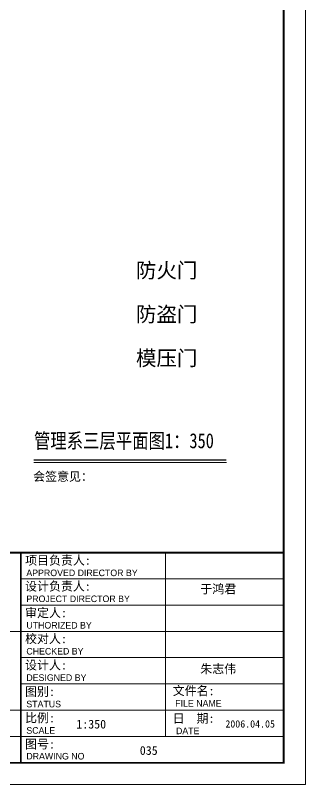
# Model space of a CAD drawing. Extents: x 2719331 to 3465925, y -270324 to -167476.
# Drawn here: x 3135982 to 3159206, y -270324 to -208723 of the extents above; entities that cross this region are included whole.
import ezdxf

# ---------------------------------------------------------------- set-up
doc = ezdxf.new("R2010")
doc.units = 0
doc.header["$LTSCALE"] = 1500
doc.header["$MEASUREMENT"] = 0
doc.layers.add('AXIS', color=7, linetype='CONTINUOUS', lineweight=5)
doc.layers.add('PUB_TEXT', color=7, linetype='CONTINUOUS', lineweight=5)
doc.styles.add('ST', font='SimSun.ttf')
doc.styles.get("Standard").update_dxf_attribs({"font": 'SIMHEI.TTF', "height": 1.2})

msp = doc.modelspace()

# ---------------------------------------------------------------- linework, layer by layer
at = {"layer": 'AXIS', "color": 250}
for p, q in [((3147988.6, -251744.1), (3147988.6, -266467.9)), ((3136424.5, -253847.5), (3157452.7, -253847.5)), ((3136424.5, -255950.9), (3157452.7, -255950.9)), ((3115396.2, -258054.3), (3136424.5, -258054.3)), ((3136424.5, -258054.3), (3157452.7, -258054.3)), ((3136424.5, -260157.7), (3157452.7, -260157.7)), ((3136424.5, -262261.1), (3157452.7, -262261.1)), ((3115396.2, -264364.5), (3136424.5, -264364.5)), ((3136424.5, -264364.5), (3157452.7, -264364.5)), ((3115396.2, -266467.9), (3136424.5, -266467.9)), ((3136424.5, -266467.9), (3157452.7, -266467.9))]:
    msp.add_line(p, q, dxfattribs=at)
msp.add_lwpolyline([(3022485, -169010.7), (3022485, -270324.1), (3159205.6, -270324.1), (3159205.6, -169010.7)], close=True, dxfattribs=at)
at = {"layer": 'AXIS', "color": 0, "const_width": 140.2}
msp.add_lwpolyline([(3024237.9, -170763.5), (3024237.9, -268571.3), (3157452.7, -268571.3), (3157452.7, -170763.5)], close=True, dxfattribs=at)
at = {"layer": 'AXIS', "color": 0}
for points, const_width in [([(3024237.9, -251744.1), (3157452.7, -251744.1)], 175.3), ([(3136424.5, -268571.3), (3136424.5, -251744.1)], 140.2)]:
    msp.add_lwpolyline(points, dxfattribs=dict(at, const_width=const_width))
at = {"layer": 'PUB_TEXT'}
msp.add_line((3137453.7, -244537.6), (3152868.5, -244537.6), dxfattribs=at)
at = {"layer": 'PUB_TEXT', "const_width": 100}
msp.add_lwpolyline([(3137453.7, -244337.6), (3152868.5, -244337.6)], dxfattribs=at)

# ---------------------------------------------------------------- texts
at = {"layer": 'AXIS', "color": 250, "attachment_point": 1}
for s, insert, char_height, width in [('{\\fSimHei|b0|i0|c134|p2;\\C5;防火门}', (3145632.4, -228540.8), 1200, 8327.344), ('{\\fSimHei|b0|i0|c134|p2;\\C5;防盗门}', (3145632.4, -232054.9), 1200, 8327.344), ('{\\fSimHei|b0|i0|c134|p2;\\C5;模压门}', (3145632.4, -235569), 1200, 8327.344), ('{\\fSimHei|b0|i0|c134|p2;\\C5;会签意见：}', (3137400.8, -245301.6), 701.131, 6476.823), ('{\\fSimHei|b0|i0|c134|p2;\\C5;项目负责人:}', (3136757.2, -252015.6), 701.131, 6476.823), ('\\fￋￎￌ￥|b0|i0|c134|p2;\\C5;APPROVED DIRECTOR BY', (3136858.7, -253103), 525.848, 10946.369), ('{\\fSimHei|b0|i0|c134|p2;\\C5;设计负责人:}', (3136757.2, -254093.2), 701.131, 6476.823), ('{\\fSimHei|b0|i0|c134|p2;\\C5;于鸿君}', (3150780, -254314.8), 701.131, 6476.823), ('\\fￋￎￌ￥|b0|i0|c134|p2;\\C5;PROJECT DIRECTOR BY', (3136858.7, -255180.6), 525.848, 10946.369), ('{\\fSimHei|b0|i0|c134|p2;\\C5;审定人:}', (3136757.2, -256215.6), 701.131, 6476.823), ('\\fￋￎￌ￥|b0|i0|c134|p2;\\C5;UTHORIZED BY', (3136858.7, -257303), 525.848, 10946.369), ('{\\fSimHei|b0|i0|c134|p2;\\C5;校对人:}', (3136757.2, -258294.8), 701.131, 6476.823), ('\\fￋￎￌ￥|b0|i0|c134|p2;\\C5;CHECKED BY', (3136858.7, -259382.2), 525.848, 10946.369), ('{\\fSimHei|b0|i0|c134|p2;\\C5;设计人:}', (3136757.2, -260405.4), 701.131, 6476.823), ('{\\fSimHei|b0|i0|c134|p2;\\C5;朱志伟}', (3150780, -260710.6), 701.131, 6476.823), ('\\fￋￎￌ￥|b0|i0|c134|p2;\\C5;DESIGNED BY', (3136858.7, -261492.8), 525.848, 10946.369), ('{\\fSimHei|b0|i0|c134|p2;\\C5;文件名:}', (3148571.1, -262462.7), 701.131, 6476.823), ('{\\fSimHei|b0|i0|c134|p2;\\C5;图别:}', (3136757.2, -262523.1), 701.131, 6476.823), ('\\fￋￎￌ￥|b0|i0|c134|p2;\\C5;STATUS', (3136858.7, -263610.5), 525.848, 10946.369), ('\\fￋￎￌ￥|b0|i0|c134|p2;\\C5;FILE NAME', (3148773.4, -263550.1), 525.848, 10946.369), ('{\\fSimHei|b0|i0|c134|p2;\\C5;比例:}', (3136757.2, -264634.8), 701.131, 6476.823), ('{\\fSimHei|b0|i0|c134|p2;\\C5;日  期:}', (3148571.1, -264672.7), 701.131, 6476.823), ('{\\C5;1:350}', (3140857, -265131.3), 701.131, 6476.823), ('{\\C5;2006.04.05}', (3152784.8, -265171), 583.333, 6476.823), ('\\fￋￎￌ￥|b0|i0|c134|p2;\\C5;SCALE', (3136858.7, -265722.2), 525.848, 10946.369), ('\\fￋￎￌ￥|b0|i0|c134|p2;\\C5;DATE', (3148833.9, -265760.1), 525.848, 10946.369), ('{\\fSimHei|b0|i0|c134|p2;\\C5;图号:}', (3136757.2, -266734.8), 701.131, 6476.823), ('{\\C5;035}', (3145936.6, -267240.1), 701.13, 6476.823), ('\\fￋￎￌ￥|b0|i0|c134|p2;\\C5;DRAWING NO', (3136858.7, -267785.3), 525.848, 10946.369)]:
    msp.add_mtext(s, dxfattribs=dict(at, insert=insert, char_height=char_height, width=width))
at = {"layer": 'PUB_TEXT', "style": 'ST', "width": 0.8}
msp.add_text('管理系三层平面图1：350', height=1200, dxfattribs=at).set_placement((3137468.8, -243385.2))

doc.saveas('drawing.dxf')
